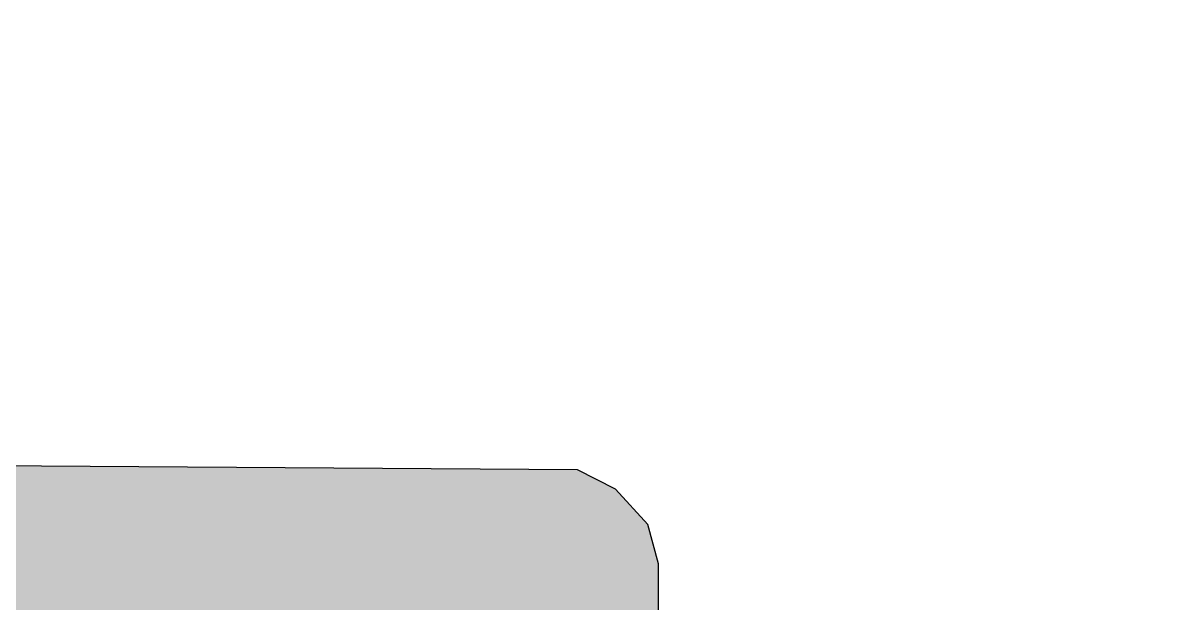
# Model space of a CAD drawing. Header units: millimetres. Extents: x 0 to 345, y 0 to 297.
# Drawn here: x 251.317 to 255.956, y 124.274 to 126.641 of the extents above; entities that cross this region are included whole.
import ezdxf

# ---------------------------------------------------------------- set-up
doc = ezdxf.new("R2010")
doc.units = ezdxf.units.MM
doc.header["$LTSCALE"] = 2
doc.linetypes.add('CACHEX2', pattern=[0.75, 0.5, -0.25])
for name, color, linetype in [('CALQUE_7', 4, 'Continuous'), ('CARTOUCHE', 7, 'Continuous'), ('rosace', 7, 'Continuous')]:
    doc.layers.add(name, color=color, linetype=linetype)

# ---------------------------------------------------------------- blocks, each defined once
blk = doc.blocks.new('A$C581E6685')
at = {"layer": 'CALQUE_7'}
blk.add_hatch(color=142, dxfattribs=at).paths.add_polyline_path([(-57.6044, 1.2942), (-55.7571, 1.2723), (-54.1841, 7.7086), (-53.8179, 7.7086), (-55.3361, 1.2942), (-53.4884, 1.2723), (-51.8789, 7.7086), (-51.5133, 7.7086), (-53.0497, 1.2723), (-51.2024, 1.2723), (-49.7569, 7.1203), (-49.6472, 7.6001), (-49.6472, 8.0362), (-49.7203, 8.3029), (-49.94, 8.5428), (-50.1962, 8.6736), (-56.4887, 8.7182), (-56.2329, 8.4995), (-56.1047, 8.1721), (-56.068, 7.7579), (-56.4887, 5.9469)])
at = {"layer": 'CALQUE_7', "color": 142}
blk.add_lwpolyline([(-57.6044, 1.2942), (-55.7571, 1.2723), (-54.1841, 7.7086), (-53.8179, 7.7086), (-55.3361, 1.2942), (-53.4884, 1.2723), (-51.8788, 7.7086), (-51.5133, 7.7086), (-53.0497, 1.2723), (-51.2016, 1.2723), (-49.7569, 7.1203), (-49.6472, 7.6001), (-49.6472, 8.0362), (-49.7203, 8.3029), (-49.94, 8.5428), (-50.1962, 8.6747), (-56.4887, 8.7182), (-56.2325, 8.4995), (-56.1045, 8.1721), (-56.068, 7.7579), (-56.4887, 5.9469)], close=True, dxfattribs=at)
at = {"layer": 'rosace', "color": 32, "linetype": 'CACHEX2', "ltscale": 1.5}
blk.add_ellipse((-38.0538, 23.8138), major_axis=(-19.0311, -3.534), ratio=0.590567, dxfattribs=at)
at = {"layer": 'rosace', "color": 32}
blk.add_ellipse((-37.6144, 23.8499), major_axis=(-13.5768, -4.2839), ratio=0.791971, dxfattribs=at)

msp = doc.modelspace()

# ---------------------------------------------------------------- linework, layer by layer
at = {"layer": 'CARTOUCHE'}
msp.add_rational_spline([(246.4248, 143.8548), (246.4248, 132.9636), (246.4248, 122.0725), (246.4248, 118.2325), (250.2648, 118.2325), (295.8041, 118.2325), (341.3433, 118.2325), (345.1833, 118.2325), (345.1833, 122.0725), (345.1833, 132.9636), (345.1833, 143.8548), (345.1833, 147.6948), (341.3433, 147.6948), (295.8041, 147.6948), (250.2648, 147.6948), (246.4248, 147.6948), (246.4248, 143.8548)], [1, 1, 1, 0.707106781187, 1, 1, 1, 0.707106781187, 1, 1, 1, 0.707106781187, 1, 1, 1, 0.707106781187, 1], degree=2, knots=[0, 0, 0, 1, 1, 2.570796, 2.570796, 3.570796, 3.570796, 5.141593, 5.141593, 6.141593, 6.141593, 7.712389, 7.712389, 8.712389, 8.712389, 10.283185, 10.283185, 10.283185], dxfattribs=at)

# ---------------------------------------------------------------- block references
at = {"layer": 'CARTOUCHE', "xscale": 0.6000000000000015, "yscale": 0.6000000000000015, "zscale": 0.6000000000000015}
msp.add_blockref('A$C581E6685', (283.6955, 119.613), dxfattribs=at)

doc.saveas('drawing.dxf')
